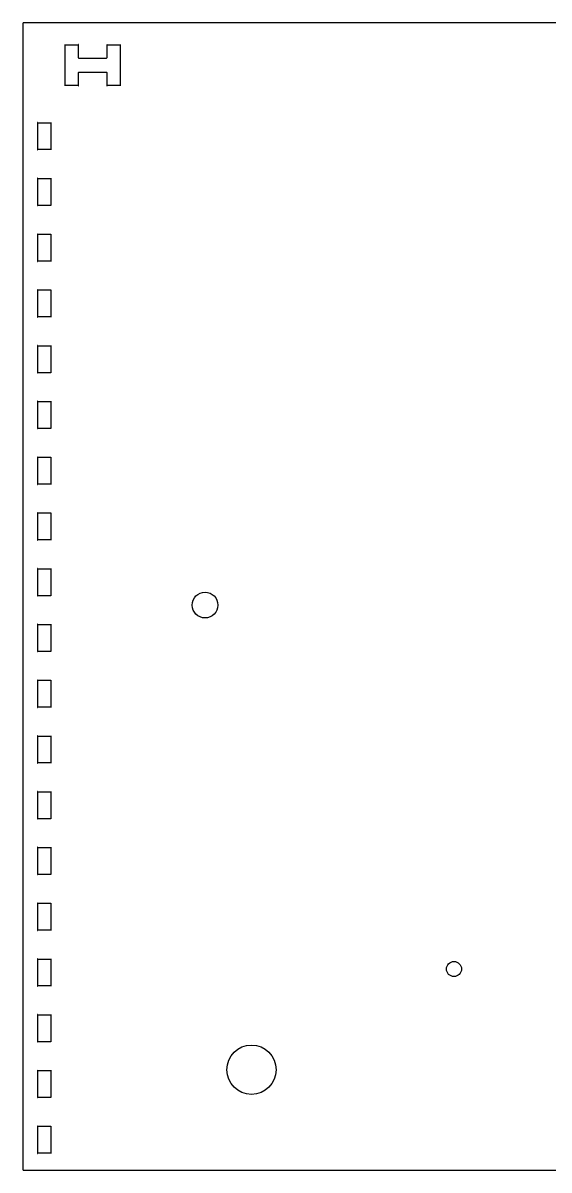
# Model space of a CAD drawing. Header units: millimetres. Extents: x -246 to 1649, y -181 to 287.
# Drawn here: x 1040.8 to 1154.1, y 38.4 to 285.3 of the extents above; entities that cross this region are included whole.
import ezdxf

# ---------------------------------------------------------------- set-up
doc = ezdxf.new("R2010")
doc.units = ezdxf.units.MM
doc.header["$MEASUREMENT"] = 0
doc.layers.add('mlk v1_0', color=7, linetype='Continuous')
doc.layers.add('mlk v1_Sketch3', color=7, linetype='Continuous')

msp = doc.modelspace()

# ---------------------------------------------------------------- linework, layer by layer
at = {"layer": 'mlk v1_0'}
for p, q in [((1040.83, 285.271), (1040.8, 285.218)), ((1040.8, 285.218), (1040.8, 285.2)), ((1040.8, 285.2), (1040.8, 38.4997)), ((1040.88, 285.3), (1040.83, 285.271)), ((1040.9, 285.3), (1040.88, 285.3)), ((1043.9, 285.3), (1040.9, 285.3)), ((1293.9, 285.3), (1043.9, 285.3)), ((1049.88, 280.643), (1049.86, 280.638)), ((1049.86, 280.638), (1049.86, 280.615)), ((1049.86, 280.615), (1049.89, 280.6)), ((1049.9, 280.611), (1049.88, 280.643)), ((1049.89, 280.6), (1049.9, 280.6)), ((1049.9, 280.6), (1049.9, 280.611)), ((1049.9, 276.2), (1049.9, 280.6)), ((1049.9, 280.6), (1052.7, 280.6)), ((1052.71, 280.643), (1052.7, 280.611)), ((1052.7, 280.611), (1052.7, 280.6)), ((1052.7, 280.6), (1052.71, 280.6)), ((1052.7, 280.6), (1052.7, 277.85)), ((1052.74, 280.638), (1052.71, 280.643)), ((1052.71, 280.6), (1052.74, 280.615)), ((1052.74, 280.615), (1052.74, 280.638)), ((1058.88, 280.643), (1058.86, 280.638)), ((1058.86, 280.638), (1058.86, 280.615)), ((1058.86, 280.615), (1058.89, 280.6)), ((1058.9, 280.611), (1058.88, 280.643)), ((1058.89, 280.6), (1058.9, 280.6)), ((1058.9, 280.6), (1058.9, 280.611)), ((1058.9, 280.6), (1061.7, 280.6)), ((1058.9, 277.85), (1058.9, 280.6)), ((1061.71, 280.643), (1061.7, 280.611)), ((1061.7, 280.611), (1061.7, 280.6)), ((1061.7, 280.6), (1061.71, 280.6)), ((1061.7, 280.6), (1061.7, 271.8)), ((1061.74, 280.638), (1061.71, 280.643)), ((1061.71, 280.6), (1061.74, 280.615)), ((1061.74, 280.615), (1061.74, 280.638)), ((1052.7, 277.85), (1052.7, 277.833)), ((1052.7, 277.833), (1052.73, 277.779)), ((1052.73, 277.779), (1052.78, 277.75)), ((1052.78, 277.75), (1052.8, 277.75)), ((1052.8, 277.75), (1058.8, 277.75)), ((1058.8, 277.75), (1058.82, 277.75)), ((1058.82, 277.75), (1058.87, 277.779)), ((1058.87, 277.779), (1058.9, 277.833)), ((1058.9, 277.833), (1058.9, 277.85)), ((1049.9, 271.8), (1049.9, 276.2)), ((1052.73, 274.621), (1052.7, 274.569)), ((1052.7, 274.569), (1052.7, 274.551)), ((1052.7, 274.551), (1052.7, 271.8)), ((1052.78, 274.65), (1052.73, 274.621)), ((1052.8, 274.65), (1052.78, 274.65)), ((1058.8, 274.65), (1052.8, 274.65)), ((1058.82, 274.65), (1058.8, 274.65)), ((1058.87, 274.621), (1058.82, 274.65)), ((1058.9, 274.569), (1058.87, 274.621)), ((1058.9, 274.551), (1058.9, 274.569)), ((1058.9, 271.8), (1058.9, 274.551)), ((1049.89, 271.8), (1049.86, 271.786)), ((1049.86, 271.786), (1049.86, 271.763)), ((1049.86, 271.763), (1049.88, 271.759)), ((1049.88, 271.759), (1049.9, 271.791)), ((1049.9, 271.8), (1049.89, 271.8)), ((1052.7, 271.8), (1049.9, 271.8)), ((1049.9, 271.791), (1049.9, 271.8)), ((1052.71, 271.8), (1052.7, 271.8)), ((1052.7, 271.8), (1052.7, 271.791)), ((1052.7, 271.791), (1052.71, 271.759)), ((1052.74, 271.786), (1052.71, 271.8)), ((1052.71, 271.759), (1052.74, 271.763)), ((1052.74, 271.763), (1052.74, 271.786)), ((1058.89, 271.8), (1058.86, 271.786)), ((1058.86, 271.786), (1058.86, 271.763)), ((1058.86, 271.763), (1058.88, 271.759)), ((1058.88, 271.759), (1058.9, 271.791)), ((1058.9, 271.8), (1058.89, 271.8)), ((1061.7, 271.8), (1058.9, 271.8)), ((1058.9, 271.791), (1058.9, 271.8)), ((1061.7, 271.8), (1061.7, 271.791)), ((1061.71, 271.8), (1061.7, 271.8)), ((1061.7, 271.791), (1061.71, 271.759)), ((1061.74, 271.786), (1061.71, 271.8)), ((1061.71, 271.759), (1061.74, 271.763)), ((1061.74, 271.763), (1061.74, 271.786)), ((1043.99, 263.868), (1043.96, 263.863)), ((1043.96, 263.863), (1043.96, 263.841)), ((1043.96, 263.841), (1043.99, 263.826)), ((1044, 263.837), (1043.99, 263.868)), ((1043.99, 263.826), (1044, 263.826)), ((1044, 263.826), (1044, 263.837)), ((1044, 263.826), (1046.8, 263.826)), ((1044, 258.025), (1044, 263.826)), ((1046.82, 263.868), (1046.8, 263.837)), ((1046.8, 263.837), (1046.8, 263.826)), ((1046.8, 263.826), (1046.8, 260.925)), ((1046.8, 263.826), (1046.81, 263.826)), ((1046.81, 263.826), (1046.84, 263.841)), ((1046.84, 263.863), (1046.82, 263.868)), ((1046.84, 263.841), (1046.84, 263.863)), ((1046.8, 260.925), (1046.8, 258.025)), ((1043.99, 258.025), (1043.96, 258.011)), ((1043.96, 258.011), (1043.96, 257.988)), ((1043.96, 257.988), (1043.99, 257.984)), ((1044, 258.025), (1043.99, 258.025)), ((1043.99, 257.984), (1044, 258.016)), ((1044, 258.016), (1044, 258.025)), ((1046.8, 258.025), (1044, 258.025)), ((1046.8, 258.025), (1046.8, 258.016)), ((1046.81, 258.025), (1046.8, 258.025)), ((1046.8, 258.016), (1046.82, 257.984)), ((1046.84, 258.011), (1046.81, 258.025)), ((1046.82, 257.984), (1046.84, 257.988)), ((1046.84, 257.988), (1046.84, 258.011)), ((1043.99, 251.868), (1043.96, 251.863)), ((1043.96, 251.863), (1043.96, 251.841)), ((1043.96, 251.841), (1043.99, 251.825)), ((1044, 251.836), (1043.99, 251.868)), ((1046.82, 251.868), (1046.8, 251.836)), ((1046.81, 251.825), (1046.84, 251.841)), ((1046.84, 251.863), (1046.82, 251.868)), ((1046.84, 251.841), (1046.84, 251.863)), ((1043.99, 251.825), (1044, 251.825)), ((1044, 251.825), (1044, 251.836)), ((1044, 246.025), (1044, 251.825)), ((1044, 251.825), (1046.8, 251.825)), ((1046.8, 251.836), (1046.8, 251.825)), ((1046.8, 251.825), (1046.81, 251.825)), ((1046.8, 251.825), (1046.8, 248.925)), ((1046.8, 248.925), (1046.8, 246.025)), ((1043.99, 246.025), (1043.96, 246.011)), ((1043.96, 246.011), (1043.96, 245.988)), ((1043.96, 245.988), (1043.99, 245.984)), ((1044, 246.025), (1043.99, 246.025)), ((1043.99, 245.984), (1044, 246.016)), ((1044, 246.016), (1044, 246.025)), ((1046.8, 246.025), (1044, 246.025)), ((1046.8, 246.025), (1046.8, 246.016)), ((1046.81, 246.025), (1046.8, 246.025)), ((1046.8, 246.016), (1046.82, 245.984)), ((1046.84, 246.011), (1046.81, 246.025)), ((1046.82, 245.984), (1046.84, 245.988)), ((1046.84, 245.988), (1046.84, 246.011)), ((1043.99, 239.868), (1043.96, 239.863)), ((1043.96, 239.863), (1043.96, 239.841)), ((1043.96, 239.841), (1043.99, 239.825)), ((1044, 239.837), (1043.99, 239.868)), ((1043.99, 239.825), (1044, 239.825)), ((1044, 239.825), (1044, 239.837)), ((1044, 239.825), (1046.8, 239.825)), ((1044, 234.025), (1044, 239.825)), ((1046.82, 239.868), (1046.8, 239.837)), ((1046.8, 239.837), (1046.8, 239.825)), ((1046.8, 239.825), (1046.8, 236.925)), ((1046.8, 239.825), (1046.81, 239.825)), ((1046.81, 239.825), (1046.84, 239.841)), ((1046.84, 239.863), (1046.82, 239.868)), ((1046.84, 239.841), (1046.84, 239.863)), ((1046.8, 236.925), (1046.8, 234.025)), ((1043.99, 234.025), (1043.96, 234.012)), ((1043.96, 234.012), (1043.96, 233.988)), ((1043.96, 233.988), (1043.99, 233.984)), ((1044, 234.025), (1043.99, 234.025)), ((1043.99, 233.984), (1044, 234.016)), ((1044, 234.016), (1044, 234.025)), ((1046.8, 234.025), (1044, 234.025)), ((1046.81, 234.025), (1046.8, 234.025)), ((1046.8, 234.025), (1046.8, 234.016)), ((1046.8, 234.016), (1046.82, 233.984)), ((1046.84, 234.012), (1046.81, 234.025)), ((1046.82, 233.984), (1046.84, 233.988)), ((1046.84, 233.988), (1046.84, 234.012)), ((1043.99, 227.868), (1043.96, 227.863)), ((1043.96, 227.863), (1043.96, 227.841)), ((1043.96, 227.841), (1043.99, 227.826)), ((1044, 227.837), (1043.99, 227.868)), ((1043.99, 227.826), (1044, 227.826)), ((1044, 227.826), (1044, 227.837)), ((1044, 222.025), (1044, 227.826)), ((1044, 227.826), (1046.8, 227.826)), ((1046.82, 227.868), (1046.8, 227.837)), ((1046.8, 227.837), (1046.8, 227.826)), ((1046.8, 227.826), (1046.81, 227.826)), ((1046.8, 227.826), (1046.8, 224.925)), ((1046.81, 227.826), (1046.84, 227.841)), ((1046.84, 227.863), (1046.82, 227.868)), ((1046.84, 227.841), (1046.84, 227.863)), ((1046.8, 224.925), (1046.8, 222.025)), ((1043.99, 222.025), (1043.96, 222.012)), ((1043.96, 222.012), (1043.96, 221.988)), ((1043.96, 221.988), (1043.99, 221.984)), ((1044, 222.025), (1043.99, 222.025)), ((1043.99, 221.984), (1044, 222.016)), ((1044, 222.016), (1044, 222.025)), ((1046.8, 222.025), (1044, 222.025)), ((1046.81, 222.025), (1046.8, 222.025)), ((1046.8, 222.025), (1046.8, 222.016)), ((1046.8, 222.016), (1046.82, 221.984)), ((1046.84, 222.012), (1046.81, 222.025)), ((1046.82, 221.984), (1046.84, 221.988)), ((1046.84, 221.988), (1046.84, 222.012)), ((1043.99, 215.867), (1043.96, 215.863)), ((1043.96, 215.863), (1043.96, 215.839)), ((1043.96, 215.839), (1043.99, 215.824)), ((1044, 215.835), (1043.99, 215.867)), ((1043.99, 215.824), (1044, 215.824)), ((1044, 215.824), (1044, 215.835)), ((1044, 210.026), (1044, 215.824)), ((1044, 215.824), (1046.8, 215.824)), ((1046.82, 215.867), (1046.8, 215.835)), ((1046.8, 215.835), (1046.8, 215.824)), ((1046.8, 215.824), (1046.81, 215.824)), ((1046.8, 215.824), (1046.8, 212.925)), ((1046.81, 215.824), (1046.84, 215.839)), ((1046.84, 215.863), (1046.82, 215.867)), ((1046.84, 215.839), (1046.84, 215.863)), ((1046.8, 212.925), (1046.8, 210.026)), ((1043.99, 210.026), (1043.96, 210.012)), ((1043.96, 210.012), (1043.96, 209.988)), ((1043.96, 209.988), (1043.99, 209.984)), ((1044, 210.026), (1043.99, 210.026)), ((1043.99, 209.984), (1044, 210.016)), ((1044, 210.016), (1044, 210.026)), ((1046.8, 210.026), (1044, 210.026)), ((1046.8, 210.026), (1046.8, 210.016)), ((1046.81, 210.026), (1046.8, 210.026)), ((1046.8, 210.016), (1046.82, 209.984)), ((1046.84, 210.012), (1046.81, 210.026)), ((1046.82, 209.984), (1046.84, 209.988)), ((1046.84, 209.988), (1046.84, 210.012)), ((1043.99, 203.869), (1043.96, 203.863)), ((1043.96, 203.863), (1043.96, 203.841)), ((1043.96, 203.841), (1043.99, 203.825)), ((1044, 203.837), (1043.99, 203.869)), ((1043.99, 203.825), (1044, 203.825)), ((1044, 203.825), (1044, 203.837)), ((1044, 198.025), (1044, 203.825)), ((1044, 203.825), (1046.8, 203.825)), ((1046.82, 203.869), (1046.8, 203.837)), ((1046.8, 203.837), (1046.8, 203.825)), ((1046.8, 203.825), (1046.81, 203.825)), ((1046.8, 203.825), (1046.8, 200.925)), ((1046.81, 203.825), (1046.84, 203.841)), ((1046.84, 203.863), (1046.82, 203.869)), ((1046.84, 203.841), (1046.84, 203.863)), ((1046.8, 200.925), (1046.8, 198.025)), ((1043.99, 198.025), (1043.96, 198.012)), ((1043.96, 198.012), (1043.96, 197.988)), ((1043.96, 197.988), (1043.99, 197.984)), ((1044, 198.025), (1043.99, 198.025)), ((1043.99, 197.984), (1044, 198.016)), ((1046.8, 198.025), (1044, 198.025)), ((1044, 198.016), (1044, 198.025)), ((1046.81, 198.025), (1046.8, 198.025)), ((1046.8, 198.025), (1046.8, 198.016)), ((1046.8, 198.016), (1046.82, 197.984)), ((1046.84, 198.012), (1046.81, 198.025)), ((1046.82, 197.984), (1046.84, 197.988)), ((1046.84, 197.988), (1046.84, 198.012)), ((1043.99, 191.868), (1043.96, 191.863)), ((1043.96, 191.863), (1043.96, 191.841)), ((1043.96, 191.841), (1043.99, 191.826)), ((1044, 191.837), (1043.99, 191.868)), ((1043.99, 191.826), (1044, 191.826)), ((1044, 191.826), (1044, 191.837)), ((1044, 186.025), (1044, 191.826)), ((1044, 191.826), (1046.8, 191.826)), ((1046.82, 191.868), (1046.8, 191.837)), ((1046.8, 191.837), (1046.8, 191.826)), ((1046.8, 191.826), (1046.8, 188.925)), ((1046.8, 191.826), (1046.81, 191.826)), ((1046.81, 191.826), (1046.84, 191.841)), ((1046.84, 191.863), (1046.82, 191.868)), ((1046.84, 191.841), (1046.84, 191.863)), ((1046.8, 188.925), (1046.8, 186.025)), ((1043.99, 186.025), (1043.96, 186.012)), ((1043.96, 186.012), (1043.96, 185.988)), ((1043.96, 185.988), (1043.99, 185.984)), ((1044, 186.025), (1043.99, 186.025)), ((1043.99, 185.984), (1044, 186.016)), ((1046.8, 186.025), (1044, 186.025)), ((1044, 186.016), (1044, 186.025)), ((1046.81, 186.025), (1046.8, 186.025)), ((1046.8, 186.025), (1046.8, 186.016)), ((1046.8, 186.016), (1046.82, 185.984)), ((1046.84, 186.012), (1046.81, 186.025)), ((1046.82, 185.984), (1046.84, 185.988)), ((1046.84, 185.988), (1046.84, 186.012)), ((1043.99, 179.867), (1043.96, 179.863)), ((1043.96, 179.863), (1043.96, 179.839)), ((1043.96, 179.839), (1043.99, 179.824)), ((1044, 179.836), (1043.99, 179.867)), ((1043.99, 179.824), (1044, 179.824)), ((1044, 179.824), (1044, 179.836)), ((1044, 174.026), (1044, 179.824)), ((1044, 179.824), (1046.8, 179.824)), ((1046.82, 179.867), (1046.8, 179.836)), ((1046.8, 179.836), (1046.8, 179.824)), ((1046.8, 179.824), (1046.8, 176.925)), ((1046.8, 179.824), (1046.81, 179.824)), ((1046.81, 179.824), (1046.84, 179.839)), ((1046.84, 179.863), (1046.82, 179.867)), ((1046.84, 179.839), (1046.84, 179.863)), ((1046.8, 176.925), (1046.8, 174.026)), ((1043.99, 174.026), (1043.96, 174.012)), ((1043.96, 174.012), (1043.96, 173.988)), ((1043.96, 173.988), (1043.99, 173.984)), ((1044, 174.026), (1043.99, 174.026)), ((1043.99, 173.984), (1044, 174.016)), ((1046.8, 174.026), (1044, 174.026)), ((1044, 174.016), (1044, 174.026)), ((1046.81, 174.026), (1046.8, 174.026)), ((1046.8, 174.026), (1046.8, 174.016)), ((1046.8, 174.016), (1046.82, 173.984)), ((1046.84, 174.012), (1046.81, 174.026)), ((1046.82, 173.984), (1046.84, 173.988)), ((1046.84, 173.988), (1046.84, 174.012)), ((1043.99, 167.867), (1043.96, 167.863)), ((1043.96, 167.863), (1043.96, 167.84)), ((1043.96, 167.84), (1043.99, 167.825)), ((1044, 167.835), (1043.99, 167.867)), ((1043.99, 167.825), (1044, 167.825)), ((1044, 167.825), (1044, 167.835)), ((1044, 162.024), (1044, 167.825)), ((1044, 167.825), (1046.8, 167.825)), ((1046.82, 167.867), (1046.8, 167.835)), ((1046.8, 167.835), (1046.8, 167.825)), ((1046.8, 167.825), (1046.8, 164.925)), ((1046.8, 167.825), (1046.81, 167.825)), ((1046.81, 167.825), (1046.84, 167.84)), ((1046.84, 167.863), (1046.82, 167.867)), ((1046.84, 167.84), (1046.84, 167.863)), ((1046.8, 164.925), (1046.8, 162.024)), ((1043.99, 162.024), (1043.96, 162.01)), ((1043.96, 162.01), (1043.96, 161.987)), ((1043.96, 161.987), (1043.99, 161.983)), ((1044, 162.024), (1043.99, 162.024)), ((1043.99, 161.983), (1044, 162.015)), ((1044, 162.015), (1044, 162.024)), ((1046.8, 162.024), (1044, 162.024)), ((1046.81, 162.024), (1046.8, 162.024)), ((1046.8, 162.024), (1046.8, 162.015)), ((1046.8, 162.015), (1046.82, 161.983)), ((1046.84, 162.01), (1046.81, 162.024)), ((1046.82, 161.983), (1046.84, 161.987)), ((1046.84, 161.987), (1046.84, 162.01)), ((1043.99, 155.869), (1043.96, 155.863)), ((1043.96, 155.863), (1043.96, 155.841)), ((1043.96, 155.841), (1043.99, 155.826)), ((1044, 155.837), (1043.99, 155.869)), ((1043.99, 155.826), (1044, 155.826)), ((1044, 155.826), (1044, 155.837)), ((1044, 150.026), (1044, 155.826)), ((1044, 155.826), (1046.8, 155.826)), ((1046.82, 155.869), (1046.8, 155.837)), ((1046.8, 155.837), (1046.8, 155.826)), ((1046.8, 155.826), (1046.81, 155.826)), ((1046.8, 155.826), (1046.8, 152.925)), ((1046.81, 155.826), (1046.84, 155.841)), ((1046.84, 155.863), (1046.82, 155.869)), ((1046.84, 155.841), (1046.84, 155.863)), ((1046.8, 152.925), (1046.8, 150.026)), ((1043.99, 150.026), (1043.96, 150.012)), ((1043.96, 150.012), (1043.96, 149.988)), ((1043.96, 149.988), (1043.99, 149.984)), ((1044, 150.026), (1043.99, 150.026)), ((1043.99, 149.984), (1044, 150.016)), ((1046.8, 150.026), (1044, 150.026)), ((1044, 150.016), (1044, 150.026)), ((1046.8, 150.026), (1046.8, 150.016)), ((1046.81, 150.026), (1046.8, 150.026)), ((1046.8, 150.016), (1046.82, 149.984)), ((1046.84, 150.012), (1046.81, 150.026)), ((1046.82, 149.984), (1046.84, 149.988)), ((1046.84, 149.988), (1046.84, 150.012)), ((1043.99, 143.867), (1043.96, 143.863)), ((1043.96, 143.863), (1043.96, 143.839)), ((1043.96, 143.839), (1043.99, 143.824)), ((1044, 143.836), (1043.99, 143.867)), ((1043.99, 143.824), (1044, 143.824)), ((1044, 143.824), (1044, 143.836)), ((1044, 138.026), (1044, 143.824)), ((1044, 143.824), (1046.8, 143.824)), ((1046.82, 143.867), (1046.8, 143.836)), ((1046.8, 143.836), (1046.8, 143.824)), ((1046.8, 143.824), (1046.8, 140.925)), ((1046.8, 143.824), (1046.81, 143.824)), ((1046.81, 143.824), (1046.84, 143.839)), ((1046.84, 143.863), (1046.82, 143.867)), ((1046.84, 143.839), (1046.84, 143.863)), ((1046.8, 140.925), (1046.8, 138.026)), ((1043.99, 138.026), (1043.96, 138.012)), ((1043.96, 138.012), (1043.96, 137.988)), ((1043.96, 137.988), (1043.99, 137.984)), ((1044, 138.026), (1043.99, 138.026)), ((1043.99, 137.984), (1044, 138.016)), ((1044, 138.016), (1044, 138.026)), ((1046.8, 138.026), (1044, 138.026)), ((1046.81, 138.026), (1046.8, 138.026)), ((1046.8, 138.026), (1046.8, 138.016)), ((1046.8, 138.016), (1046.82, 137.984)), ((1046.84, 138.012), (1046.81, 138.026)), ((1046.82, 137.984), (1046.84, 137.988)), ((1046.84, 137.988), (1046.84, 138.012)), ((1043.99, 131.867), (1043.96, 131.863)), ((1043.96, 131.863), (1043.96, 131.84)), ((1043.96, 131.84), (1043.99, 131.825)), ((1044, 131.836), (1043.99, 131.867)), ((1043.99, 131.825), (1044, 131.825)), ((1044, 131.825), (1044, 131.836)), ((1044, 126.024), (1044, 131.825)), ((1044, 131.825), (1046.8, 131.825)), ((1046.82, 131.867), (1046.8, 131.836)), ((1046.8, 131.836), (1046.8, 131.825)), ((1046.8, 131.825), (1046.81, 131.825)), ((1046.8, 131.825), (1046.8, 128.925)), ((1046.81, 131.825), (1046.84, 131.84)), ((1046.84, 131.863), (1046.82, 131.867)), ((1046.84, 131.84), (1046.84, 131.863)), ((1046.8, 128.925), (1046.8, 126.024)), ((1043.99, 126.024), (1043.96, 126.01)), ((1043.96, 126.01), (1043.96, 125.987)), ((1043.96, 125.987), (1043.99, 125.983)), ((1044, 126.024), (1043.99, 126.024)), ((1043.99, 125.983), (1044, 126.015)), ((1046.8, 126.024), (1044, 126.024)), ((1044, 126.015), (1044, 126.024)), ((1046.8, 126.024), (1046.8, 126.015)), ((1046.81, 126.024), (1046.8, 126.024)), ((1046.8, 126.015), (1046.82, 125.983)), ((1046.84, 126.01), (1046.81, 126.024)), ((1046.82, 125.983), (1046.84, 125.987)), ((1046.84, 125.987), (1046.84, 126.01)), ((1043.99, 119.867), (1043.96, 119.863)), ((1043.96, 119.863), (1043.96, 119.84)), ((1043.96, 119.84), (1043.99, 119.825)), ((1044, 119.835), (1043.99, 119.867)), ((1043.99, 119.825), (1044, 119.825)), ((1044, 119.825), (1044, 119.835)), ((1044, 119.825), (1046.8, 119.825)), ((1044, 114.024), (1044, 119.825)), ((1046.82, 119.867), (1046.8, 119.835)), ((1046.8, 119.835), (1046.8, 119.825)), ((1046.8, 119.825), (1046.81, 119.825)), ((1046.8, 119.825), (1046.8, 116.925)), ((1046.81, 119.825), (1046.84, 119.84)), ((1046.84, 119.863), (1046.82, 119.867)), ((1046.84, 119.84), (1046.84, 119.863)), ((1046.8, 116.925), (1046.8, 114.024)), ((1043.99, 114.024), (1043.96, 114.011)), ((1043.96, 114.011), (1043.96, 113.987)), ((1043.96, 113.987), (1043.99, 113.983)), ((1044, 114.024), (1043.99, 114.024)), ((1043.99, 113.983), (1044, 114.015)), ((1044, 114.015), (1044, 114.024)), ((1046.8, 114.024), (1044, 114.024)), ((1046.8, 114.024), (1046.8, 114.015)), ((1046.81, 114.024), (1046.8, 114.024)), ((1046.8, 114.015), (1046.82, 113.983)), ((1046.84, 114.011), (1046.81, 114.024)), ((1046.82, 113.983), (1046.84, 113.987)), ((1046.84, 113.987), (1046.84, 114.011)), ((1043.99, 107.867), (1043.96, 107.863)), ((1043.96, 107.863), (1043.96, 107.84)), ((1043.96, 107.84), (1043.99, 107.825)), ((1044, 107.836), (1043.99, 107.867)), ((1043.99, 107.825), (1044, 107.825)), ((1044, 107.825), (1044, 107.836)), ((1044, 102.024), (1044, 107.825)), ((1044, 107.825), (1046.8, 107.825)), ((1046.82, 107.867), (1046.8, 107.836)), ((1046.8, 107.836), (1046.8, 107.825)), ((1046.8, 107.825), (1046.81, 107.825)), ((1046.8, 107.825), (1046.8, 104.925)), ((1046.81, 107.825), (1046.84, 107.84)), ((1046.84, 107.863), (1046.82, 107.867)), ((1046.84, 107.84), (1046.84, 107.863)), ((1046.8, 104.925), (1046.8, 102.024)), ((1043.99, 102.024), (1043.96, 102.011)), ((1043.96, 102.011), (1043.96, 101.987)), ((1043.96, 101.987), (1043.99, 101.983)), ((1044, 102.024), (1043.99, 102.024)), ((1043.99, 101.983), (1044, 102.015)), ((1044, 102.015), (1044, 102.024)), ((1046.8, 102.024), (1044, 102.024)), ((1046.81, 102.024), (1046.8, 102.024)), ((1046.8, 102.024), (1046.8, 102.015)), ((1046.8, 102.015), (1046.82, 101.983)), ((1046.84, 102.011), (1046.81, 102.024)), ((1046.82, 101.983), (1046.84, 101.987)), ((1046.84, 101.987), (1046.84, 102.011)), ((1043.99, 95.8674), (1043.96, 95.8631)), ((1043.96, 95.8631), (1043.96, 95.8398)), ((1043.96, 95.8398), (1043.99, 95.8247)), ((1044, 95.8356), (1043.99, 95.8674)), ((1043.99, 95.8247), (1044, 95.8247)), ((1044, 95.8247), (1044, 95.8356)), ((1044, 90.0247), (1044, 95.8247)), ((1044, 95.8247), (1046.8, 95.8247)), ((1046.82, 95.8674), (1046.8, 95.8356)), ((1046.8, 95.8356), (1046.8, 95.8247)), ((1046.8, 95.8247), (1046.81, 95.8247)), ((1046.8, 95.8247), (1046.8, 92.9252)), ((1046.81, 95.8247), (1046.84, 95.8398)), ((1046.84, 95.8631), (1046.82, 95.8674)), ((1046.84, 95.8398), (1046.84, 95.8631)), ((1046.8, 92.9252), (1046.8, 90.0247)), ((1043.99, 90.0247), (1043.96, 90.0105)), ((1043.96, 90.0105), (1043.96, 89.9873)), ((1043.96, 89.9873), (1043.99, 89.983)), ((1044, 90.0247), (1043.99, 90.0247)), ((1043.99, 89.983), (1044, 90.0148)), ((1044, 90.0148), (1044, 90.0247)), ((1046.8, 90.0247), (1044, 90.0247)), ((1046.81, 90.0247), (1046.8, 90.0247)), ((1046.8, 90.0247), (1046.8, 90.0148)), ((1046.8, 90.0148), (1046.82, 89.983)), ((1046.84, 90.0105), (1046.81, 90.0247)), ((1046.82, 89.983), (1046.84, 89.9873)), ((1046.84, 89.9873), (1046.84, 90.0105)), ((1043.99, 83.8673), (1043.96, 83.8634)), ((1043.96, 83.8634), (1043.96, 83.8398)), ((1043.96, 83.8398), (1043.99, 83.8246)), ((1044, 83.8359), (1043.99, 83.8673)), ((1043.99, 83.8246), (1044, 83.8246)), ((1044, 83.8246), (1044, 83.8359)), ((1044, 83.8246), (1046.8, 83.8246)), ((1044, 78.0246), (1044, 83.8246)), ((1046.82, 83.8673), (1046.8, 83.8359)), ((1046.8, 83.8359), (1046.8, 83.8246)), ((1046.8, 83.8246), (1046.8, 80.9255)), ((1046.8, 83.8246), (1046.81, 83.8246)), ((1046.81, 83.8246), (1046.84, 83.8398)), ((1046.84, 83.8634), (1046.82, 83.8673)), ((1046.84, 83.8398), (1046.84, 83.8634)), ((1046.8, 80.9255), (1046.8, 78.0246)), ((1043.99, 78.0246), (1043.96, 78.0108)), ((1043.96, 78.0108), (1043.96, 77.9872)), ((1043.96, 77.9872), (1043.99, 77.9833)), ((1044, 78.0246), (1043.99, 78.0246)), ((1043.99, 77.9833), (1044, 78.015)), ((1044, 78.015), (1044, 78.0246)), ((1046.8, 78.0246), (1044, 78.0246)), ((1046.81, 78.0246), (1046.8, 78.0246)), ((1046.8, 78.0246), (1046.8, 78.015)), ((1046.8, 78.015), (1046.82, 77.9833)), ((1046.84, 78.0108), (1046.81, 78.0246)), ((1046.82, 77.9833), (1046.84, 77.9872)), ((1046.84, 77.9872), (1046.84, 78.0108)), ((1043.99, 71.8675), (1043.96, 71.8633)), ((1043.96, 71.8633), (1043.96, 71.84)), ((1043.96, 71.84), (1043.99, 71.8249)), ((1044, 71.8358), (1043.99, 71.8675)), ((1043.99, 71.8249), (1044, 71.8249)), ((1044, 71.8249), (1044, 71.8358)), ((1044, 66.0245), (1044, 71.8249)), ((1044, 71.8249), (1046.8, 71.8249)), ((1046.82, 71.8675), (1046.8, 71.8358)), ((1046.8, 71.8358), (1046.8, 71.8249)), ((1046.8, 71.8249), (1046.8, 68.9254)), ((1046.8, 71.8249), (1046.81, 71.8249)), ((1046.81, 71.8249), (1046.84, 71.84)), ((1046.84, 71.8633), (1046.82, 71.8675)), ((1046.84, 71.84), (1046.84, 71.8633)), ((1046.8, 68.9254), (1046.8, 66.0245)), ((1043.99, 66.0245), (1043.96, 66.0107)), ((1043.96, 66.0107), (1043.96, 65.9874)), ((1043.96, 65.9874), (1043.99, 65.9832)), ((1044, 66.0245), (1043.99, 66.0245)), ((1043.99, 65.9832), (1044, 66.015)), ((1046.8, 66.0245), (1044, 66.0245)), ((1044, 66.015), (1044, 66.0245)), ((1046.81, 66.0245), (1046.8, 66.0245)), ((1046.8, 66.0245), (1046.8, 66.015)), ((1046.8, 66.015), (1046.82, 65.9832)), ((1046.84, 66.0107), (1046.81, 66.0245)), ((1046.82, 65.9832), (1046.84, 65.9874)), ((1046.84, 65.9874), (1046.84, 66.0107)), ((1043.99, 59.8674), (1043.96, 59.8632)), ((1043.96, 59.8632), (1043.96, 59.8399)), ((1043.96, 59.8399), (1043.99, 59.8248)), ((1044, 59.8357), (1043.99, 59.8674)), ((1043.99, 59.8248), (1044, 59.8248)), ((1044, 59.8248), (1044, 59.8357)), ((1044, 54.0247), (1044, 59.8248)), ((1044, 59.8248), (1046.8, 59.8248)), ((1046.82, 59.8674), (1046.8, 59.8357)), ((1046.8, 59.8357), (1046.8, 59.8248)), ((1046.8, 59.8248), (1046.8, 56.9253)), ((1046.8, 59.8248), (1046.81, 59.8248)), ((1046.81, 59.8248), (1046.84, 59.8399)), ((1046.84, 59.8632), (1046.82, 59.8674)), ((1046.84, 59.8399), (1046.84, 59.8632)), ((1046.8, 56.9253), (1046.8, 54.0247)), ((1043.99, 54.0247), (1043.96, 54.011)), ((1043.96, 54.011), (1043.96, 53.9873)), ((1043.96, 53.9873), (1043.99, 53.9831)), ((1044, 54.0247), (1043.99, 54.0247)), ((1043.99, 53.9831), (1044, 54.0149)), ((1044, 54.0149), (1044, 54.0247)), ((1046.8, 54.0247), (1044, 54.0247)), ((1046.81, 54.0247), (1046.8, 54.0247)), ((1046.8, 54.0247), (1046.8, 54.0149)), ((1046.8, 54.0149), (1046.82, 53.9831)), ((1046.84, 54.011), (1046.81, 54.0247)), ((1046.82, 53.9831), (1046.84, 53.9873)), ((1046.84, 53.9873), (1046.84, 54.011)), ((1043.99, 47.8677), (1043.96, 47.8635)), ((1043.96, 47.8635), (1043.96, 47.8398)), ((1043.96, 47.8398), (1043.99, 47.8247)), ((1044, 47.836), (1043.99, 47.8677)), ((1043.99, 47.8247), (1044, 47.8247)), ((1044, 47.8247), (1044, 47.836)), ((1044, 47.8247), (1046.8, 47.8247)), ((1044, 42.0247), (1044, 47.8247)), ((1046.82, 47.8677), (1046.8, 47.836)), ((1046.8, 47.836), (1046.8, 47.8247)), ((1046.8, 47.8247), (1046.8, 44.9255)), ((1046.8, 47.8247), (1046.81, 47.8247)), ((1046.81, 47.8247), (1046.84, 47.8398)), ((1046.84, 47.8635), (1046.82, 47.8677)), ((1046.84, 47.8398), (1046.84, 47.8635)), ((1046.8, 44.9255), (1046.8, 42.0247)), ((1043.99, 42.0247), (1043.96, 42.0109)), ((1043.96, 42.0109), (1043.96, 41.9876)), ((1043.96, 41.9876), (1043.99, 41.9834)), ((1044, 42.0247), (1043.99, 42.0247)), ((1043.99, 41.9834), (1044, 42.0151)), ((1046.8, 42.0247), (1044, 42.0247)), ((1044, 42.0151), (1044, 42.0247)), ((1046.81, 42.0247), (1046.8, 42.0247)), ((1046.8, 42.0247), (1046.8, 42.0151)), ((1046.8, 42.0151), (1046.82, 41.9834)), ((1046.84, 42.0109), (1046.81, 42.0247)), ((1046.82, 41.9834), (1046.84, 41.9876)), ((1046.84, 41.9876), (1046.84, 42.0109)), ((1040.8, 38.4997), (1040.8, 38.4831)), ((1040.8, 38.4831), (1040.83, 38.4295)), ((1040.83, 38.4295), (1040.88, 38.4006)), ((1040.88, 38.4006), (1040.9, 38.4006)), ((1040.9, 38.4006), (1043.9, 38.4006)), ((1043.9, 38.4006), (1293.9, 38.4006))]:
    msp.add_line(p, q, dxfattribs=at)
at = {"layer": 'mlk v1_Sketch3'}
for centre, radius in [((1080, 160), 2.7725), ((1133.5884, 81.6679), 1.625), ((1090, 60), 5.3085)]:
    msp.add_circle(centre, radius, dxfattribs=at)

doc.saveas('drawing.dxf')
